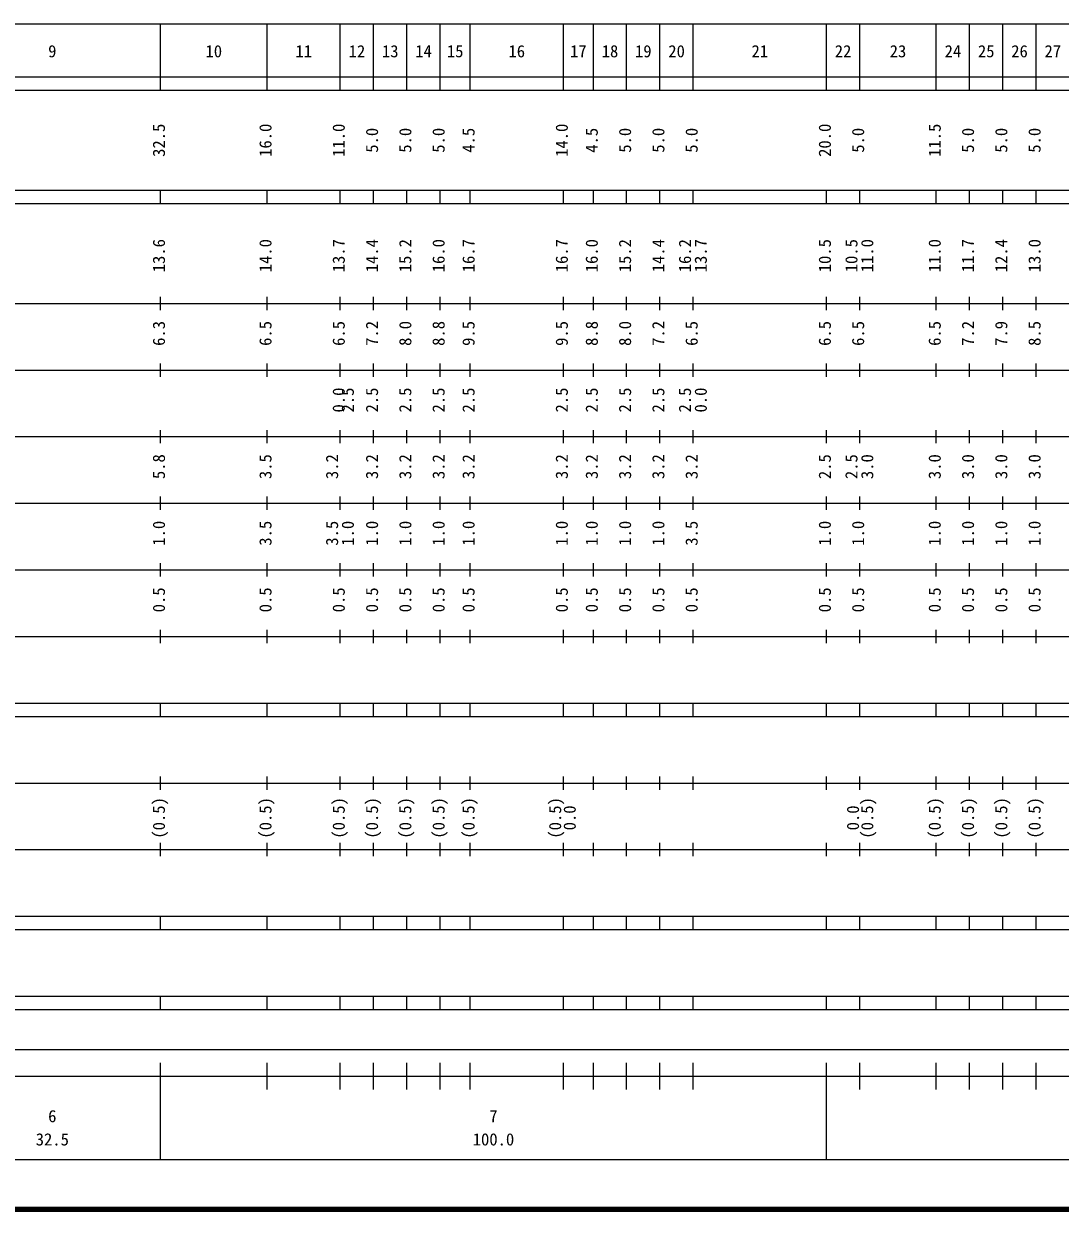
# Model space of a CAD drawing. Units: millimetres on the paper, enlarged 1000 times. Extents: x 40000 to 680000, y 20000 to 380000.
# Drawn here: x 247454 to 403122, y 20000 to 198000 of the extents above; entities that cross this region are included whole.
import ezdxf
from ezdxf.enums import TextEntityAlignment as Align

# ---------------------------------------------------------------- set-up
doc = ezdxf.new("R2010")
doc.units = ezdxf.units.MM
doc.header["$LTSCALE"] = 1000
doc.layers.add('M-TTL', color=2, linetype='Continuous', lineweight=140)
doc.layers.add('M-TTL-BAND', color=7, linetype='Continuous', lineweight=25)
doc.styles.add('ＭＳ ゴシック', font='')
doc.styles.get('ＭＳ ゴシック').set_extended_font_data('MS Gothic')

msp = doc.modelspace()

# ---------------------------------------------------------------- linework, layer by layer
at = {"layer": 'M-TTL'}
msp.add_line((40000, 20000), (680000, 20000), dxfattribs=at)
at = {"layer": 'M-TTL-BAND'}
for p, q in [((68000, 198000), (579000, 198000)), ((268000, 188000), (268000, 198000)), ((284000, 188000), (284000, 198000)), ((295000, 188000), (295000, 198000)), ((300000, 188000), (300000, 198000)), ((305000, 188000), (305000, 198000)), ((310000, 188000), (310000, 198000)), ((314500, 188000), (314500, 198000)), ((328500, 188000), (328500, 198000)), ((333000, 188000), (333000, 198000)), ((338000, 188000), (338000, 198000)), ((343000, 188000), (343000, 198000)), ((348000, 188000), (348000, 198000)), ((368000, 188000), (368000, 198000)), ((373000, 188000), (373000, 198000)), ((384500, 188000), (384500, 198000)), ((389500, 188000), (389500, 198000)), ((394500, 188000), (394500, 198000)), ((399500, 188000), (399500, 198000)), ((40000, 190000), (579000, 190000)), ((40000, 188000), (579000, 188000)), ((40000, 173000), (579000, 173000)), ((268000, 171000), (268000, 173000)), ((284000, 171000), (284000, 173000)), ((295000, 171000), (295000, 173000)), ((300000, 171000), (300000, 173000)), ((305000, 171000), (305000, 173000)), ((310000, 171000), (310000, 173000)), ((314500, 171000), (314500, 173000)), ((328500, 171000), (328500, 173000)), ((333000, 171000), (333000, 173000)), ((338000, 171000), (338000, 173000)), ((343000, 171000), (343000, 173000)), ((348000, 171000), (348000, 173000)), ((368000, 171000), (368000, 173000)), ((373000, 171000), (373000, 173000)), ((384500, 171000), (384500, 173000)), ((389500, 171000), (389500, 173000)), ((394500, 171000), (394500, 173000)), ((399500, 171000), (399500, 173000)), ((40000, 171000), (579000, 171000)), ((268000, 155000), (268000, 157000)), ((284000, 155000), (284000, 157000)), ((295000, 155000), (295000, 157000)), ((300000, 155000), (300000, 157000)), ((305000, 155000), (305000, 157000)), ((310000, 155000), (310000, 157000)), ((314500, 155000), (314500, 157000)), ((328500, 155000), (328500, 157000)), ((333000, 155000), (333000, 157000)), ((338000, 155000), (338000, 157000)), ((343000, 155000), (343000, 157000)), ((348000, 155000), (348000, 157000)), ((368000, 155000), (368000, 157000)), ((373000, 155000), (373000, 157000)), ((384500, 155000), (384500, 157000)), ((389500, 155000), (389500, 157000)), ((394500, 155000), (394500, 157000)), ((399500, 155000), (399500, 157000)), ((40000, 156000), (579000, 156000)), ((46000, 146000), (579000, 146000)), ((268000, 145000), (268000, 147000)), ((284000, 145000), (284000, 147000)), ((295000, 145000), (295000, 147000)), ((300000, 145000), (300000, 147000)), ((305000, 145000), (305000, 147000)), ((310000, 145000), (310000, 147000)), ((314500, 145000), (314500, 147000)), ((328500, 145000), (328500, 147000)), ((333000, 145000), (333000, 147000)), ((338000, 145000), (338000, 147000)), ((343000, 145000), (343000, 147000)), ((348000, 145000), (348000, 147000)), ((368000, 145000), (368000, 147000)), ((373000, 145000), (373000, 147000)), ((384500, 145000), (384500, 147000)), ((389500, 145000), (389500, 147000)), ((394500, 145000), (394500, 147000)), ((399500, 145000), (399500, 147000)), ((52000, 136000), (579000, 136000)), ((268000, 135000), (268000, 137000)), ((284000, 135000), (284000, 137000)), ((295000, 135000), (295000, 137000)), ((300000, 135000), (300000, 137000)), ((305000, 135000), (305000, 137000)), ((310000, 135000), (310000, 137000)), ((314500, 135000), (314500, 137000)), ((328500, 135000), (328500, 137000)), ((333000, 135000), (333000, 137000)), ((338000, 135000), (338000, 137000)), ((343000, 135000), (343000, 137000)), ((348000, 135000), (348000, 137000)), ((368000, 135000), (368000, 137000)), ((373000, 135000), (373000, 137000)), ((384500, 135000), (384500, 137000)), ((389500, 135000), (389500, 137000)), ((394500, 135000), (394500, 137000)), ((399500, 135000), (399500, 137000)), ((268000, 125000), (268000, 127000)), ((284000, 125000), (284000, 127000)), ((295000, 125000), (295000, 127000)), ((300000, 125000), (300000, 127000)), ((305000, 125000), (305000, 127000)), ((310000, 125000), (310000, 127000)), ((314500, 125000), (314500, 127000)), ((328500, 125000), (328500, 127000)), ((333000, 125000), (333000, 127000)), ((338000, 125000), (338000, 127000)), ((343000, 125000), (343000, 127000)), ((348000, 125000), (348000, 127000)), ((368000, 125000), (368000, 127000)), ((373000, 125000), (373000, 127000)), ((384500, 125000), (384500, 127000)), ((389500, 125000), (389500, 127000)), ((394500, 125000), (394500, 127000)), ((399500, 125000), (399500, 127000)), ((46000, 126000), (579000, 126000)), ((52000, 116000), (579000, 116000)), ((268000, 115000), (268000, 117000)), ((284000, 115000), (284000, 117000)), ((295000, 115000), (295000, 117000)), ((300000, 115000), (300000, 117000)), ((305000, 115000), (305000, 117000)), ((310000, 115000), (310000, 117000)), ((314500, 115000), (314500, 117000)), ((328500, 115000), (328500, 117000)), ((333000, 115000), (333000, 117000)), ((338000, 115000), (338000, 117000)), ((343000, 115000), (343000, 117000)), ((348000, 115000), (348000, 117000)), ((368000, 115000), (368000, 117000)), ((373000, 115000), (373000, 117000)), ((384500, 115000), (384500, 117000)), ((389500, 115000), (389500, 117000)), ((394500, 115000), (394500, 117000)), ((399500, 115000), (399500, 117000)), ((268000, 105000), (268000, 107000)), ((284000, 105000), (284000, 107000)), ((295000, 105000), (295000, 107000)), ((300000, 105000), (300000, 107000)), ((305000, 105000), (305000, 107000)), ((310000, 105000), (310000, 107000)), ((314500, 105000), (314500, 107000)), ((328500, 105000), (328500, 107000)), ((333000, 105000), (333000, 107000)), ((338000, 105000), (338000, 107000)), ((343000, 105000), (343000, 107000)), ((348000, 105000), (348000, 107000)), ((368000, 105000), (368000, 107000)), ((373000, 105000), (373000, 107000)), ((384500, 105000), (384500, 107000)), ((389500, 105000), (389500, 107000)), ((394500, 105000), (394500, 107000)), ((399500, 105000), (399500, 107000)), ((46000, 106000), (579000, 106000)), ((40000, 96000), (579000, 96000)), ((268000, 94000), (268000, 96000)), ((284000, 94000), (284000, 96000)), ((295000, 94000), (295000, 96000)), ((300000, 94000), (300000, 96000)), ((305000, 94000), (305000, 96000)), ((310000, 94000), (310000, 96000)), ((314500, 94000), (314500, 96000)), ((328500, 94000), (328500, 96000)), ((333000, 94000), (333000, 96000)), ((338000, 94000), (338000, 96000)), ((343000, 94000), (343000, 96000)), ((348000, 94000), (348000, 96000)), ((368000, 94000), (368000, 96000)), ((373000, 94000), (373000, 96000)), ((384500, 94000), (384500, 96000)), ((389500, 94000), (389500, 96000)), ((394500, 94000), (394500, 96000)), ((399500, 94000), (399500, 96000)), ((40000, 94000), (579000, 94000)), ((49000, 84000), (579000, 84000)), ((268000, 83000), (268000, 85000)), ((284000, 83000), (284000, 85000)), ((295000, 83000), (295000, 85000)), ((300000, 83000), (300000, 85000)), ((305000, 83000), (305000, 85000)), ((310000, 83000), (310000, 85000)), ((314500, 83000), (314500, 85000)), ((328500, 83000), (328500, 85000)), ((333000, 83000), (333000, 85000)), ((338000, 83000), (338000, 85000)), ((343000, 83000), (343000, 85000)), ((348000, 83000), (348000, 85000)), ((368000, 83000), (368000, 85000)), ((373000, 83000), (373000, 85000)), ((384500, 83000), (384500, 85000)), ((389500, 83000), (389500, 85000)), ((394500, 83000), (394500, 85000)), ((399500, 83000), (399500, 85000)), ((268000, 73000), (268000, 75000)), ((284000, 73000), (284000, 75000)), ((295000, 73000), (295000, 75000)), ((300000, 73000), (300000, 75000)), ((305000, 73000), (305000, 75000)), ((310000, 73000), (310000, 75000)), ((314500, 73000), (314500, 75000)), ((328500, 73000), (328500, 75000)), ((333000, 73000), (333000, 75000)), ((338000, 73000), (338000, 75000)), ((343000, 73000), (343000, 75000)), ((348000, 73000), (348000, 75000)), ((368000, 73000), (368000, 75000)), ((373000, 73000), (373000, 75000)), ((384500, 73000), (384500, 75000)), ((389500, 73000), (389500, 75000)), ((394500, 73000), (394500, 75000)), ((399500, 73000), (399500, 75000)), ((40000, 74000), (579000, 74000)), ((40000, 64000), (579000, 64000)), ((268000, 62000), (268000, 64000)), ((284000, 62000), (284000, 64000)), ((295000, 62000), (295000, 64000)), ((300000, 62000), (300000, 64000)), ((305000, 62000), (305000, 64000)), ((310000, 62000), (310000, 64000)), ((314500, 62000), (314500, 64000)), ((328500, 62000), (328500, 64000)), ((333000, 62000), (333000, 64000)), ((338000, 62000), (338000, 64000)), ((343000, 62000), (343000, 64000)), ((348000, 62000), (348000, 64000)), ((368000, 62000), (368000, 64000)), ((373000, 62000), (373000, 64000)), ((384500, 62000), (384500, 64000)), ((389500, 62000), (389500, 64000)), ((394500, 62000), (394500, 64000)), ((399500, 62000), (399500, 64000)), ((40000, 62000), (579000, 62000)), ((40000, 52000), (579000, 52000)), ((268000, 50000), (268000, 52000)), ((284000, 50000), (284000, 52000)), ((295000, 50000), (295000, 52000)), ((300000, 50000), (300000, 52000)), ((305000, 50000), (305000, 52000)), ((310000, 50000), (310000, 52000)), ((314500, 50000), (314500, 52000)), ((328500, 50000), (328500, 52000)), ((333000, 50000), (333000, 52000)), ((338000, 50000), (338000, 52000)), ((343000, 50000), (343000, 52000)), ((348000, 50000), (348000, 52000)), ((368000, 50000), (368000, 52000)), ((373000, 50000), (373000, 52000)), ((384500, 50000), (384500, 52000)), ((389500, 50000), (389500, 52000)), ((394500, 50000), (394500, 52000)), ((399500, 50000), (399500, 52000)), ((40000, 50000), (579000, 50000)), ((71000, 44000), (465000, 44000)), ((268000, 27500), (268000, 42000)), ((284000, 38000), (284000, 42000)), ((295000, 38000), (295000, 42000)), ((300000, 38000), (300000, 42000)), ((305000, 38000), (305000, 42000)), ((310000, 38000), (310000, 42000)), ((314500, 38000), (314500, 42000)), ((328500, 38000), (328500, 42000)), ((333000, 38000), (333000, 42000)), ((338000, 38000), (338000, 42000)), ((343000, 38000), (343000, 42000)), ((348000, 38000), (348000, 42000)), ((368000, 27500), (368000, 42000)), ((373000, 38000), (373000, 42000)), ((384500, 38000), (384500, 42000)), ((389500, 38000), (389500, 42000)), ((394500, 38000), (394500, 42000)), ((399500, 38000), (399500, 42000)), ((40000, 40000), (579000, 40000)), ((68000, 27500), (579000, 27500))]:
    msp.add_line(p, q, dxfattribs=at)

# ---------------------------------------------------------------- texts
at = {"layer": 'M-TTL-BAND', "style": 'ＭＳ ゴシック'}
for s, p in [('9', (251750, 192405)), ('10', (276000, 192405)), ('11', (289500, 192405)), ('12', (297500, 192405)), ('13', (302500, 192405)), ('14', (307500, 192405)), ('15', (312250, 192405)), ('16', (321500, 192405)), ('17', (330750, 192405)), ('18', (335500, 192405)), ('19', (340500, 192405)), ('20', (345500, 192405)), ('21', (358000, 192405)), ('22', (370500, 192405)), ('23', (378750, 192405)), ('24', (387000, 192405)), ('25', (392000, 192405)), ('26', (397000, 192405)), ('27', (402000, 192405)), ('6', (251750, 32523)), ('7', (318000, 32523)), ('32.5', (251750, 29033)), ('100.0', (318000, 29033))]:
    msp.add_text(s, height=1833, dxfattribs=at).set_placement(p, align=Align.BOTTOM_CENTER)
for s, p in [('32.5', (269216, 180500)), ('16.0', (285216, 180500)), ('11.0', (296216, 180500)), ('5.0', (301216, 180500)), ('5.0', (306216, 180500)), ('5.0', (311216, 180500)), ('4.5', (315716, 180500)), ('14.0', (329716, 180500)), ('4.5', (334216, 180500)), ('5.0', (339216, 180500)), ('5.0', (344216, 180500)), ('5.0', (349216, 180500)), ('20.0', (369216, 180500)), ('5.0', (374216, 180500)), ('11.5', (385716, 180500)), ('5.0', (390716, 180500)), ('5.0', (395716, 180500)), ('5.0', (400716, 180500)), ('13.6', (269216, 163174)), ('14.4', (301216, 163174)), ('15.2', (306216, 163174)), ('15.2', (339216, 163174)), ('14.4', (344216, 163174)), ('16.2', (348216, 163174)), ('12.4', (395716, 163174)), ('14.0', (285216, 163174)), ('13.7', (296216, 163174)), ('16.0', (311216, 163174)), ('16.7', (315716, 163174)), ('16.7', (329716, 163174)), ('16.0', (334216, 163174)), ('13.7', (350586, 163174)), ('10.5', (369216, 163174)), ('10.5', (373216, 163174)), ('11.0', (375586, 163174)), ('11.0', (385716, 163174)), ('11.7', (390716, 163174)), ('13.0', (400716, 163174)), ('6.3', (269216, 151500)), ('6.5', (285216, 151500)), ('6.5', (296216, 151500)), ('7.2', (301216, 151500)), ('8.0', (306216, 151500)), ('8.8', (311216, 151500)), ('9.5', (315716, 151500)), ('9.5', (329716, 151500)), ('8.8', (334216, 151500)), ('8.0', (339216, 151500)), ('7.2', (344216, 151500)), ('6.5', (349216, 151500)), ('6.5', (369216, 151500)), ('6.5', (374216, 151500)), ('6.5', (385716, 151500)), ('7.2', (390716, 151500)), ('7.9', (395716, 151500)), ('8.5', (400716, 151500)), ('0.0', (296216, 141500)), ('2.5', (297586, 141500)), ('2.5', (301216, 141500)), ('2.5', (306216, 141500)), ('2.5', (311216, 141500)), ('2.5', (315716, 141500)), ('2.5', (329716, 141500)), ('2.5', (334216, 141500)), ('2.5', (339216, 141500)), ('2.5', (344216, 141500)), ('2.5', (348216, 141500)), ('0.0', (350586, 141500)), ('5.8', (269216, 131500)), ('3.5', (285216, 131500)), ('3.2', (295216, 131500)), ('3.2', (301216, 131500)), ('3.2', (306216, 131500)), ('3.2', (311216, 131500)), ('3.2', (315716, 131500)), ('3.2', (329716, 131500)), ('3.2', (334216, 131500)), ('3.2', (339216, 131500)), ('3.2', (344216, 131500)), ('3.2', (349216, 131500)), ('2.5', (369216, 131500)), ('2.5', (373216, 131500)), ('3.0', (375586, 131500)), ('3.0', (385716, 131500)), ('3.0', (390716, 131500)), ('3.0', (395716, 131500)), ('3.0', (400716, 131500)), ('1.0', (269216, 121500)), ('3.5', (285216, 121500)), ('3.5', (295216, 121500)), ('1.0', (297586, 121500)), ('1.0', (301216, 121500)), ('1.0', (306216, 121500)), ('1.0', (311216, 121500)), ('1.0', (315716, 121500)), ('1.0', (329716, 121500)), ('1.0', (334216, 121500)), ('1.0', (339216, 121500)), ('1.0', (344216, 121500)), ('3.5', (349216, 121500)), ('1.0', (369216, 121500)), ('1.0', (374216, 121500)), ('1.0', (385716, 121500)), ('1.0', (390716, 121500)), ('1.0', (395716, 121500)), ('1.0', (400716, 121500)), ('0.5', (269216, 111500)), ('0.5', (285216, 111500)), ('0.5', (296216, 111500)), ('0.5', (301216, 111500)), ('0.5', (306216, 111500)), ('0.5', (311216, 111500)), ('0.5', (315716, 111500)), ('0.5', (329716, 111500)), ('0.5', (334216, 111500)), ('0.5', (339216, 111500)), ('0.5', (344216, 111500)), ('0.5', (349216, 111500)), ('0.5', (369216, 111500)), ('0.5', (374216, 111500)), ('0.5', (385716, 111500)), ('0.5', (390716, 111500)), ('0.5', (395716, 111500)), ('0.5', (400716, 111500)), ('(0.5)', (269216, 78764)), ('(0.5)', (285216, 78764)), ('(0.5)', (296216, 78764)), ('(0.5)', (301216, 78764)), ('(0.5)', (306216, 78764)), ('(0.5)', (311216, 78764)), ('(0.5)', (315716, 78764)), ('(0.5)', (328716, 78764)), ('0.0', (330903, 78764)), ('0.0', (373443, 78764)), ('(0.5)', (375586, 78764)), ('(0.5)', (385716, 78764)), ('(0.5)', (390716, 78764)), ('(0.5)', (395716, 78764)), ('(0.5)', (400716, 78764))]:
    msp.add_text(s, height=1833, rotation=90, dxfattribs=at).set_placement(p, align=Align.BOTTOM_CENTER)

doc.saveas('drawing.dxf')
